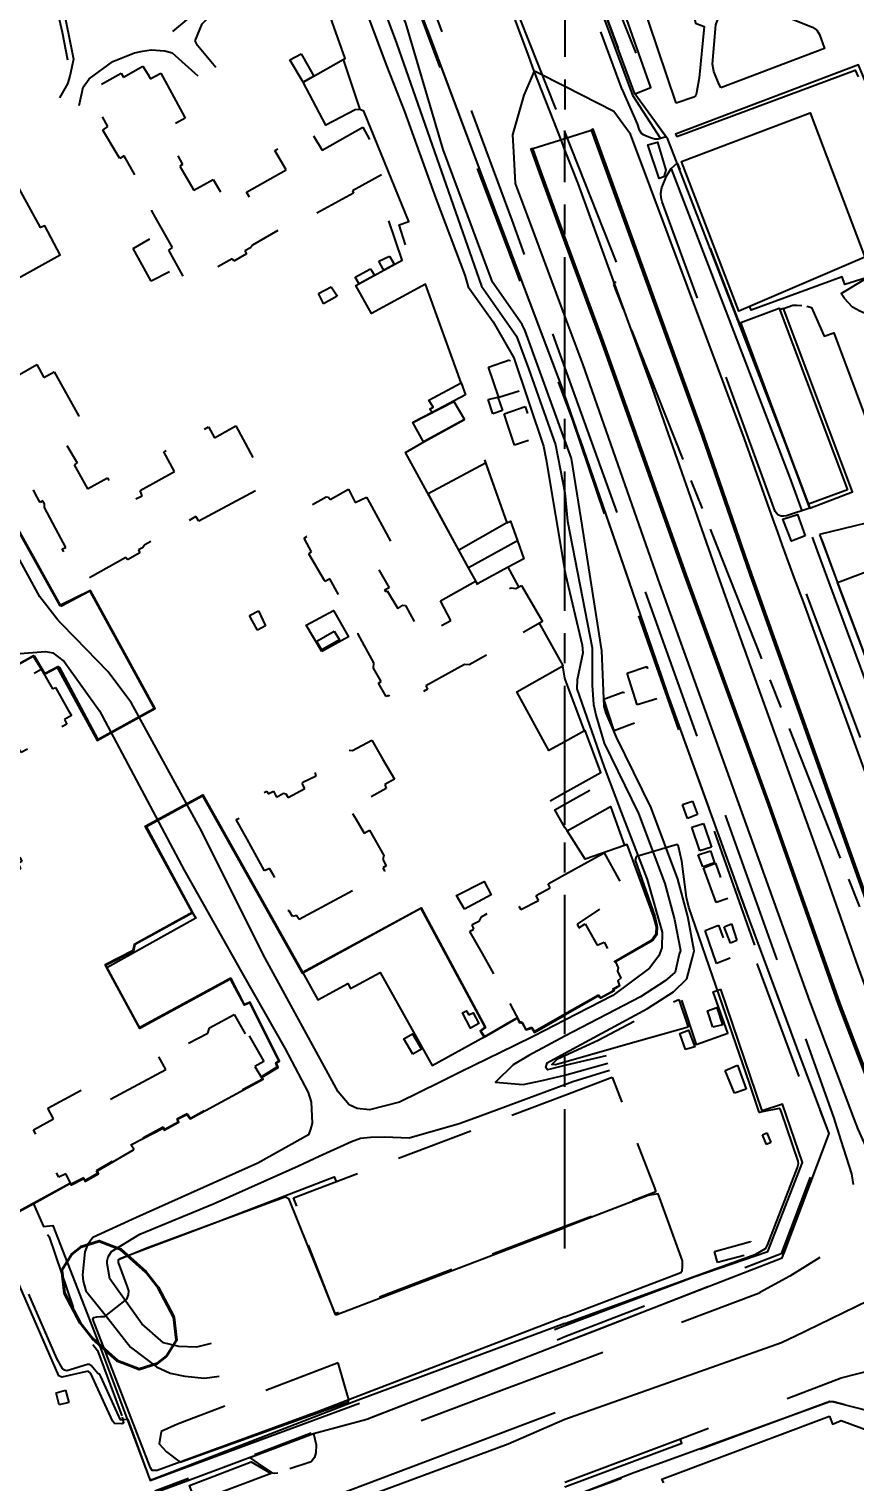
# Model space of a CAD drawing. Header units: millimetres. Extents: x 198785 to 203305, y 542885 to 545889.
# Drawn here: x 199872.5 to 200069, y 545003.5 to 545349.1 of the extents above; entities that cross this region are included whole.
import ezdxf

# ---------------------------------------------------------------- set-up
doc = ezdxf.new("R2010")
doc.units = ezdxf.units.MM
for name, pattern in [('FENCE_25K', [54.3, 28.7, -9.2, -16.4]), ('HIDDEN_BULD_25K', [28.8, 18.4, -10.4]), ('HIDDEN_EMBANKMENT_25K', [28.8, 18.4, -10.4]), ('HIDDEN_EMD_25K', [50.97, 33.12, -5.36, 7.13, -5.36]), ('HIDDEN_IN_25K', [56.5, 36.5, -20])]:
    doc.linetypes.add(name, pattern=pattern)
for name, color, linetype in [('A0013114', 253, 'Continuous'), ('A0013117', 253, 'Continuous'), ('A0013118', 253, 'Continuous'), ('A0023214', 253, 'Continuous'), ('A0023217', 253, 'Continuous'), ('A0033324', 253, 'Continuous'), ('A0033327', 253, 'Continuous'), ('A0043325', 253, 'Continuous'), ('A0093351', 253, 'Continuous'), ('B0014111', 253, 'Continuous'), ('B0014114', 253, 'Continuous'), ('B0014115', 253, 'Continuous'), ('B0014116', 253, 'Continuous'), ('B0014118', 253, 'Continuous'), ('B0024120', 253, 'Continuous'), ('C0076117', 253, 'Continuous'), ('C0393323', 253, 'Continuous'), ('C0523121', 253, 'Continuous'), ('F0017111', 253, 'Continuous'), ('F0017114', 253, 'Continuous'), ('F0017131', 253, 'Continuous'), ('F0037221', 253, 'Continuous'), ('F0037223', 253, 'Continuous'), ('F0047224', 253, 'Continuous'), ('G0018117', 253, 'Continuous')]:
    doc.layers.add(name, color=color, linetype=linetype)
doc.styles.add('NGSW', font='romans.shx', dxfattribs={"bigfont": 'ngsw.shx'})

msp = doc.modelspace()

# ---------------------------------------------------------------- linework, layer by layer
at = {"layer": 'A0013114'}
for points in [[(200000, 545261.94), (199999.34, 545263.85), (199980.06, 545314.8), (199963.58, 545358.89), (199953.99, 545384.82), (199949.1, 545397), (199938.43, 545423.57), (199918.71, 545473.95), (199908.3, 545501.92), (199905.7, 545508.04), (199899.13, 545522.63), (199891.63, 545532.42)], [(200058.25, 545235.11), (200052.41, 545250.79), (200024.51, 545322.91), (200016.59, 545333.68), (200008.09, 545356.91), (200000, 545378.73)], [(200086.44, 545100.3), (200086.57, 545101.28), (200085.54, 545103.75), (200082.79, 545111.55), (200078.03, 545125.07), (200074.53, 545135.02), (200044.35, 545219.68), (200042.96, 545223.74), (200040.73, 545230.2), (200033.07, 545252.48), (200006.7, 545325.3), (200006.27, 545325.01), (200032.6, 545252.31), (200043.88, 545219.51), (200074.06, 545134.85), (200085.07, 545103.57), (200086.44, 545100.3)], [(200000, 545299.71), (199994.02, 545316.01), (199992.34, 545320.69), (199991.86, 545320.55), (199993.55, 545315.84), (200000, 545298.26)], [(200000, 545299.71), (200000, 545299.71)], [(200074.62, 545093.34), (200065.46, 545117.29), (200048.78, 545164.66), (200028.88, 545219.2), (200009.22, 545274.56), (200000, 545299.71)], [(200000, 545298.26), (200008.75, 545274.39), (200028.41, 545219.03), (200048.31, 545164.49), (200064.99, 545117.12), (200073.89, 545093.84), (200074.62, 545093.34)], [(200000, 545036.76), (200051.71, 545056.86), (200062.34, 545085.15), (200062.83, 545086.4), (200055.98, 545104.75), (200050.88, 545118.42), (200043.95, 545136.99), (200024.59, 545190.66), (200016.15, 545215.12), (200013.26, 545223.5), (200000, 545261.94)], [(200060.58, 545228.85), (200064.75, 545217.65), (200069.08, 545206.01), (200091.95, 545144.58), (200096.48, 545131.79)], [(199902.79, 545001.09), (199910.32, 545003.88), (199940.2, 545015.06), (199952.89, 545018.45), (200000, 545036.76)], [(200000, 544997.24), (200002.07, 545000.22), (200016.42, 545005.8), (200063.01, 545022.65), (200063.46, 545022.64), (200063.51, 545022.63), (200063.92, 545022.57), (200095.65, 545014.52), (200096.19, 545014.29), (200096.55, 545013.82), (200132.28, 544954.88)]]:
    msp.add_lwpolyline(points, dxfattribs=at)
at = {"layer": 'A0013117'}
for points in [[(200000, 545251.28), (199990.53, 545277.32), (199989.82, 545278.82), (199982.76, 545288.9), (199971.07, 545320.44), (199962.16, 545350.53), (199955.95, 545365), (199953.14, 545367.46), (199948.66, 545369.69), (199944.9, 545370.43), (199939.85, 545370.41), (199935.77, 545369.46), (199926.79, 545365.32), (199907.11, 545353.32)], [(199912.01, 545346.3), (199913.68, 545350.37), (199919.79, 545356.35), (199931.54, 545363.09), (199938.64, 545365.88), (199941.71, 545366.01), (199944.77, 545365.4), (199947.85, 545363.74), (199949.27, 545361.57), (199951.7, 545356.11), (199957.51, 545340.62), (199961.85, 545329.47), (199969.3, 545308.78), (199976.16, 545290.54), (199976.99, 545287.79), (199982.95, 545279.44), (199987.86, 545270.91), (199994.89, 545249.89), (199995.57, 545246.64), (200000, 545220.17)], [(200000, 545105.48), (200019.63, 545116.14), (200025.83, 545120.12), (200028.99, 545123.17), (200030.33, 545128.24), (200030.71, 545129.85), (200029.26, 545138.03), (200026.87, 545146.88), (200020.51, 545163.83), (200012.28, 545180.65), (200009.78, 545186.34), (200009.34, 545187.96), (200009.22, 545189.83), (200008.79, 545201.22), (200003.84, 545232.57), (200001.58, 545246.93), (200000, 545251.28)], [(200000, 545220.17), (200000.14, 545219.36), (200004.08, 545202.58), (200004.28, 545200.7), (200002.91, 545194.28), (200002.83, 545192.18), (200009.34, 545173.55), (200013.41, 545162.82), (200019.59, 545146.83), (200023.15, 545134.27), (200023.05, 545130.58), (200022.34, 545128.69), (200020.12, 545125.7), (200011.43, 545119.19), (200000, 545113.32)], [(200000, 545113.32), (199992.64, 545109.55), (199988.1, 545107.33), (199975.11, 545100.97)], [(200000, 545102.56), (199995.88, 545101.58), (199995.49, 545102.13), (199995.78, 545103.19), (200000, 545105.48)], [(200009.79, 545104.87), (200000, 545102.56)], [(200000, 545098.05), (200001.86, 545098.74), (200010.6, 545101.46)], [(199979.46, 545090.45), (199993.58, 545095.67), (200000, 545098.05)]]:
    msp.add_lwpolyline(points, dxfattribs=at)
at = {"layer": 'A0013118'}
for points in [[(200016.59, 545333.68), (200020.44, 545335.17), (200005.98, 545376.21), (200007.56, 545376.81), (200001.64, 545393.53), (200003.67, 545394.29)], [(200026.45, 545331.43), (200011.41, 545376.16), (200020.28, 545378.93), (200022, 545374.12), (200028.22, 545367.26), (200030.67, 545363.81), (200028.72, 545362.19), (200031.07, 545350.49), (200033.13, 545349.67), (200031.94, 545337.52), (200031.27, 545333.91), (200031.1, 545333.31), (200030.66, 545332.89), (200026.45, 545331.43)], [(199870.12, 545375.1), (199876.82, 545363.24), (199877.73, 545361.86), (199880.4, 545355.35), (199883.07, 545341.91), (199882.27, 545337.87), (199881.65, 545336.03), (199879.79, 545332.72)], [(200037.12, 545335.13), (200036.42, 545336.47), (200035.45, 545338.96), (200035.12, 545340.78), (200035.88, 545350.06), (200036.45, 545351.61), (200037.94, 545352.65), (200040.47, 545353.68), (200042.97, 545354.35), (200044.64, 545354.46), (200047.98, 545353.93), (200058.92, 545349.54), (200059.9, 545348.87), (200060.59, 545347.79), (200061.75, 545344.5), (200037.12, 545335.13)], [(199884.49, 545330.89), (199885.44, 545335.3), (199886.8, 545337.27), (199892.47, 545341.36), (199897.65, 545343.43), (199899.53, 545343.82), (199901.58, 545344.16), (199904.83, 545343.92), (199906.6, 545343.47), (199912.65, 545337.93)], [(199916.93, 545339.93), (199912.62, 545345.15), (199912.01, 545346.3)], [(200092.99, 545284.36), (200069.87, 545340.55), (200026.29, 545324.11), (200026.58, 545323.5), (200069.04, 545339.35), (200069.76, 545337.72)], [(200077.56, 545288.66), (200075.22, 545291.07), (200066.62, 545288.33), (200065.96, 545290.19), (200044.34, 545282.27), (200043.95, 545283.1)], [(200051.96, 545282.63), (200051.07, 545282.33)], [(200058.25, 545235.11), (200068.42, 545239.05), (200051.96, 545282.63), (200054.25, 545283.4), (200055.19, 545283.46), (200056.33, 545283.37)], [(200057.55, 545283.16), (200058.62, 545282.86), (200061.69, 545276.06), (200063.93, 545276.86), (200080.11, 545233.66), (200060.58, 545228.85)], [(199975.11, 545100.97), (199970.19, 545098.57), (199960.68, 545093.84), (199953.51, 545092.05), (199950.6, 545092.34), (199948.65, 545093.25), (199946.03, 545096.31), (199928.2, 545128.95), (199913.61, 545158.22), (199896.86, 545188.94), (199891.24, 545196.27), (199883.62, 545204.23), (199880.03, 545207.9), (199879.24, 545208.71), (199875.07, 545214.08), (199869.83, 545223.67)], [(199869.35, 545200.53), (199876.44, 545201.08), (199878.17, 545200.7), (199879.19, 545199.91), (199880.85, 545198.66), (199889.31, 545186.97), (199909.41, 545149.02), (199923.51, 545124.02), (199933.36, 545106.68), (199938.96, 545096.13), (199939.61, 545093.89), (199939.87, 545088.86), (199939.51, 545087.4), (199939.03, 545086.12), (199926.98, 545079.36), (199898.1, 545066.39), (199887.7, 545061.69), (199886.44, 545059.9), (199885.84, 545058.26), (199885.25, 545052.8), (199885.39, 545051.26), (199886.05, 545049.02), (199890.99, 545042.84), (199896.68, 545035.6), (199902.82, 545030.89), (199906.13, 545029.43), (199909.55, 545028.7), (199914.24, 545028.19), (199917.72, 545028.7)], [(199915.83, 545036.42), (199912.35, 545035.62), (199908.16, 545035.75), (199904.51, 545036.6), (199899.37, 545041.12), (199891.74, 545051.83), (199891.1, 545055.46), (199891.08, 545056.11), (199891.32, 545057.03), (199892.11, 545058.33), (199898.85, 545062.44), (199916.58, 545069.72), (199936.66, 545078.7), (199941.58, 545080.98), (199949.24, 545084.52), (199951.39, 545085.29), (199953.73, 545085.52), (199957.15, 545085.59), (199962.92, 545085.37), (199974.86, 545088.75), (199979.46, 545090.45)]]:
    msp.add_lwpolyline(points, dxfattribs=at)
at = {"layer": 'A0023214'}
for points in [[(199992.71, 545339.1), (199991.47, 545342.44), (199988.82, 545349.64), (199984.11, 545362.41), (199975.61, 545382.92), (199967.51, 545405.32), (199965.29, 545413.28)], [(199992.71, 545339.1), (199990.25, 545333.37), (199987.52, 545323.97), (199987.75, 545319.88), (199988.17, 545312.37), (199991.7, 545302.83), (199991.71, 545302.81), (200000, 545280.65)], [(200000, 545320.4), (199999.07, 545322.78), (199992.71, 545339.1)], [(200000, 545335.41), (199993.25, 545338.82), (199992.71, 545339.1)], [(200097.5, 545059.09), (200095.97, 545092.3), (200093.19, 545104.27), (200090.81, 545114.53), (200088.87, 545121.84), (200086.98, 545128.33), (200085.51, 545133.4), (200083.24, 545139.8), (200056.72, 545212.84), (200054.55, 545218.66), (200051.77, 545226.29), (200050.63, 545229.46), (200049.49, 545232.66), (200042.74, 545251.63), (200015.6, 545324.1), (200014.65, 545325.4), (200011.64, 545329.49), (200011.63, 545329.52), (200000, 545335.41)], [(200241.22, 544839.89), (200225.24, 544860.25), (200221.96, 544864.43), (200220.98, 544865.68), (200178.01, 544930.54), (200176.04, 544933.51), (200134.45, 544996.04), (200131.64, 545000.26), (200118.1, 545021.33), (200116.92, 545023.43), (200103.22, 545047.52), (200097.5, 545059.09), (200082.82, 545091.4), (200081.46, 545094.37), (200080.53, 545096.82), (200069.76, 545126.07), (200061.42, 545149.76), (200038.62, 545213.13), (200036.38, 545219.36), (200020.91, 545263.44), (200003.14, 545312.34), (200000, 545320.4)], [(200000, 545280.65), (200004.28, 545269.21), (200022.52, 545217.16), (200046.36, 545150.82), (200058.17, 545117.85), (200068.73, 545089.87), (200069.66, 545087.43), (200072.61, 545080.91), (200097.5, 545059.09)], [(200000, 545018.45), (200051.51, 545036.66), (200056.8, 545039.24), (200057.43, 545039.55), (200083.83, 545052.42), (200091.46, 545056.15), (200097.5, 545059.09)], [(199829.48, 544955.53), (199842.64, 544960.26), (199904.97, 544982.4), (199986.53, 545012.62), (200000, 545018.45)]]:
    msp.add_lwpolyline(points, dxfattribs=at)
at = {"layer": 'A0023217'}
for points in [[(199906.72, 545348.49), (199909.09, 545350.48), (199916.45, 545356.69), (199930.52, 545365.17), (199938.85, 545368.07), (199945.36, 545367.9), (199949.96, 545366.08), (199953.51, 545363.02), (199959.92, 545345.7), (199980.15, 545287.95), (199988.5, 545276.05), (199991.34, 545268.37), (199997.73, 545250.2), (200000, 545238.81)], [(200000, 545238.81), (200000.62, 545232.06), (200006.51, 545201.93), (200006.51, 545193), (200006.79, 545188.41), (200007.47, 545185.63), (200009.34, 545179.28), (200017.52, 545162.54), (200023.77, 545145.88), (200026.09, 545137.32), (200027.46, 545129.94), (200027.17, 545129.03), (200026.19, 545124.81), (200023.81, 545122.68), (200017.97, 545118.93), (200000, 545109.56)], [(200000, 545109.56), (199991.45, 545104.97), (199987.68, 545102.72), (199983.47, 545098.64), (199990.03, 545098.02), (199994.58, 545099.04), (200000, 545100.26)], [(200000, 545100.26), (200010.19, 545103.17)]]:
    msp.add_lwpolyline(points, dxfattribs=at)
at = {"layer": 'A0033324', "linetype": 'HIDDEN_IN_25K', "flags": 128}
for points in [[(200000, 545261.94), (199999.34, 545263.85), (199980.06, 545314.8), (199963.58, 545358.89), (199953.99, 545384.82), (199938.43, 545423.57), (199918.71, 545473.95), (199908.3, 545501.92), (199905.7, 545508.04), (199899.13, 545522.63), (199891.63, 545532.42), (199874.72, 545543.39), (199865.55, 545546.74), (199852.54, 545548.55), (199842.68, 545548.9), (199840.95, 545548.68), (199837.01, 545547.66), (199834.75, 545546.69), (199815.68, 545536.22), (199758.61, 545504.74), (199574.13, 545407.15), (199455.1, 545342.5), (199410.33, 545319.47), (199407.13, 545317.74), (199406.71, 545317.29), (199405.4, 545309.71), (199403.47, 545308.51), (199400.14, 545315.03), (199498.13, 545369.78), (199583.62, 545415.7), (199675.74, 545464.76), (199767.75, 545513.62), (199838.54, 545551.7), (199844.23, 545553.35), (199850.24, 545554.11), (199856.35, 545553.96), (199862.46, 545553.08), (199868.29, 545551.88), (199874.45, 545549.77), (199879.77, 545547.29), (199886.38, 545543.51), (199890.93, 545540.18), (199894.96, 545535.94), (199899.05, 545530.68), (199902.73, 545522.87), (199935.64, 545438.3), (199956.69, 545386.01), (199987.39, 545303.63), (200000, 545268.46)], [(200000, 545378.73), (200008.09, 545356.91), (200016.59, 545333.68), (200024.1, 545323.46), (200022.15, 545322.88), (200021.41, 545322.89), (200020.62, 545323.12), (200019.18, 545323.68), (200018.73, 545323.91), (200018.31, 545324.2), (200017.77, 545325.02), (200017.26, 545326.53), (200013.81, 545334.45), (200013.65, 545334.74), (200000, 545371.06)], [(200052.08, 545233.27), (200051.47, 545233.26), (200050.67, 545233.52), (200050, 545234.33), (200023.16, 545308.03), (200022.9, 545308.98), (200022.78, 545310.05), (200023.04, 545311.42), (200024.25, 545314.28), (200025.31, 545315.93), (200026.72, 545317.2), (200052.41, 545250.79), (200058.25, 545235.11), (200052.69, 545233.34), (200052.08, 545233.27)], [(200000, 545268.46), (200032.63, 545177.42), (200052.27, 545122.64), (200063.86, 545090.31), (200065.65, 545084.72), (200068.2, 545076.8), (200068.67, 545073.77), (200068.85, 545070.99), (200068.33, 545067.81), (200066.67, 545063.98), (200064.24, 545060.47), (200060.7, 545056.98), (200053.46, 545052.43), (200046.36, 545048.56), (200046.04, 545048.38), (200016.66, 545037.19), (200000, 545030.94), (200000, 545030.93)], [(200000, 545036.76), (200007, 545039.48), (200051.71, 545056.86), (200062.34, 545085.15), (200062.83, 545086.4), (200043.95, 545136.99), (200024.59, 545190.66), (200000, 545261.94)], [(200093.54, 545131.23), (200092.63, 545131.2), (200091.52, 545131.42), (200089.36, 545132.23), (200088.28, 545133.22), (200087.49, 545134.69), (200054.15, 545223.69), (200053.99, 545224.43), (200054.24, 545225.74), (200055.46, 545227.02), (200060.58, 545228.85), (200064.75, 545217.65), (200069.08, 545206.01), (200091.95, 545144.58), (200096.48, 545131.79), (200093.54, 545131.23)], [(200000, 545030.93), (199983.62, 545024.79), (199957.6, 545014.99), (199954.43, 545016.29), (199950.23, 545017.66), (199952.89, 545018.45), (200000, 545036.76)], [(200000, 545003.48), (200026.82, 545013.52), (200065.7, 545028.26), (200077.37, 545031.27), (200080.71, 545031.11), (200083.88, 545030.31), (200087.89, 545028.6), (200091.29, 545026.5), (200094.75, 545023.4), (200098.9, 545018.02), (200103.16, 545012.19), (200109.88, 545001.08), (200133.3, 544963.9), (200133.79, 544962.68), (200134.1, 544961.44), (200134.09, 544960.05), (200134.09, 544959.29), (200133.98, 544958.18), (200132.28, 544954.88), (200096.55, 545013.82), (200096.19, 545014.29), (200095.65, 545014.52), (200063.92, 545022.57), (200063.01, 545022.65), (200009.19, 545002.76), (200002.59, 545000.37), (200001.73, 544999.14), (200000.97, 544998.25), (200000.43, 544997.69), (200000, 544997.24)], [(199931.67, 545005.64), (199931.02, 545005.52), (199930.52, 545005.59), (199927.12, 545007.93), (199925.03, 545009.37), (199940.2, 545015.06), (199940.85, 545012.34), (199940.74, 545010.48), (199940.46, 545009.37), (199939.65, 545008.31), (199939.39, 545008.22), (199931.67, 545005.64)], [(199906.74, 544995.45), (199870.36, 544981.83), (199869.71, 544981.9), (199868.48, 544982.18), (199866.98, 544983.32), (199865.81, 544985.11), (199865.62, 544985.4), (199902.55, 544999.22), (199902.79, 545001.09), (199910.32, 545003.88), (199910.51, 545001.75), (199910.73, 544999.24), (199910.53, 544997.53), (199909.99, 544996.82), (199906.74, 544995.45)]]:
    msp.add_lwpolyline(points, dxfattribs=at)
at = {"layer": 'A0033327'}
for points in [[(200000, 545376.82), (200004.05, 545365.9), (200016.07, 545333.41), (200022.74, 545323.06)], [(200025.27, 545315.87), (200053.46, 545242.36), (200056.38, 545234.52)], [(200058.8, 545228.21), (200060.88, 545222.61), (200063.05, 545216.79), (200092.33, 545137.89), (200094.62, 545131.44)], [(200000, 545002.33), (200000, 545002.33), (200027.79, 545012.75), (200027.44, 545013.75)]]:
    msp.add_lwpolyline(points, dxfattribs=at)
at = {"layer": 'A0043325'}
for points in [[(200023.56, 545313.97), (200022.43, 545313.51), (200019.75, 545321.57), (200022.04, 545322.17), (200023.97, 545315.5), (200023.56, 545313.97)], [(200057.14, 545228.52), (200053.9, 545227.27), (200051.87, 545232.55), (200055.31, 545233.63), (200057.14, 545228.52)], [(199930.16, 545005.56), (199912.21, 544998.77), (199910.73, 545002.65), (199925.36, 545008.33), (199930.16, 545005.56)]]:
    msp.add_lwpolyline(points, dxfattribs=at)
at = {"layer": 'A0093351'}
for points in [[(200000, 545299.71), (199994.02, 545316.01), (199992.34, 545320.69), (200000, 545323.07)], [(200000, 545323.07), (200000, 545323.07), (200006.27, 545325.01), (200032.6, 545252.31), (200043.88, 545219.51), (200074.06, 545134.85), (200085.07, 545103.57), (200093.39, 545083.71), (200095.22, 545079.81), (200097.9, 545074.12), (200106.76, 545055.27), (200120.07, 545031.43), (200136.85, 545005.41), (200149.84, 544983.13)], [(200126.44, 544995.1), (200112.81, 545016.38), (200099.69, 545039.76), (200087.69, 545063.66), (200085.29, 545068.96), (200082.71, 545074.69), (200076.49, 545088.45), (200065.46, 545117.29), (200048.78, 545164.66), (200028.88, 545219.2), (200009.22, 545274.56), (200000, 545299.71)]]:
    msp.add_lwpolyline(points, dxfattribs=at)
at = {"layer": 'B0014111'}
for points in [[(200071.3, 545294.86), (200041.36, 545281.99), (200027.72, 545317.61), (200058.36, 545329.2), (200071.3, 545294.86)], [(199976.36, 545262.09), (199968.41, 545257.89), (199967.86, 545258.67), (199968.65, 545259.14), (199967.61, 545260.83), (199975.3, 545264.96), (199976.36, 545262.09)], [(200096.22, 545203.26), (200073.49, 545194.53), (200064.87, 545217.42), (200087.39, 545225.97), (200096.22, 545203.26)], [(200023.51, 545003.3), (200023.09, 545004.18), (200062.9, 545019.2)], [(200062.9, 545019.2), (200063.64, 545017.24), (200065.74, 545018.12), (200072.8, 545015.51), (200072.24, 545013.64), (200087.67, 545009.17), (200088.11, 545010.71), (200094.41, 545009.19), (200096.39, 545005.23), (200097.84, 545005.96), (200119.94, 544969.77)]]:
    msp.add_lwpolyline(points, dxfattribs=at)
at = {"layer": 'B0014114', "linetype": 'HIDDEN_BULD_25K', "flags": 128}
for points in [[(199901, 545337.93), (199901.38, 545337.29), (199903.91, 545338.61), (199909.5, 545328.24), (199909.69, 545327.89), (199904.44, 545325.09), (199909.03, 545316.88), (199908.4, 545316.51), (199911.7, 545310.74), (199916.32, 545313.32), (199920.13, 545306.86), (199924.36, 545309), (199924.86, 545308.5), (199925.18, 545308.69), (199924.24, 545310.27), (199933.71, 545315.59), (199930.99, 545320.2), (199939.41, 545324.99), (199942.23, 545320.29), (199951.9, 545325.76), (199957.82, 545315.17), (199949.45, 545310.58), (199949.7, 545310.03), (199938.23, 545303.82), (199936.64, 545303.93), (199925.69, 545297.7), (199925.19, 545297.02), (199923.83, 545296.31), (199924.29, 545295.6), (199921.22, 545293.87), (199920.86, 545294.48), (199911.92, 545289.44), (199911.28, 545290.58), (199909.6, 545289.59), (199905.77, 545296.54), (199906.69, 545297.13), (199902.61, 545304.31), (199901.71, 545305.89), (199901.7, 545307.21), (199901.32, 545307.89), (199901.23, 545308.04), (199900.5, 545307.68), (199898.77, 545310.93), (199898.68, 545312.75), (199895.18, 545318.91), (199894.11, 545318.31), (199893.49, 545319.33), (199890.05, 545325.02), (199891.3, 545325.88), (199888.43, 545330.92), (199887.58, 545332.43), (199888.54, 545333.04), (199887.63, 545334.82), (199894.43, 545338.64), (199895.01, 545337.68), (199899.6, 545340.24), (199901, 545337.93)], [(199874.38, 545269.28), (199876.06, 545266.22), (199878.51, 545267.55), (199884.36, 545257.01), (199879.25, 545253.91), (199883.99, 545245.95), (199883.25, 545245.45), (199886.43, 545239.7), (199891.16, 545242.35), (199894.78, 545235.69), (199899.45, 545238.11), (199898.94, 545239.31), (199907.13, 545243.82), (199904.56, 545248.5), (199915.25, 545254.49), (199916.66, 545251.9), (199921.68, 545254.69), (199927.91, 545243.31), (199926.3, 545242.28), (199927.58, 545239.9), (199912.92, 545232.02), (199912.23, 545233.12), (199900.07, 545226.41), (199899.55, 545225.67), (199898.57, 545225.2), (199898.9, 545224.52), (199895.95, 545222.86), (199895.54, 545223.4), (199886.6, 545218.38), (199885.93, 545219.49), (199884.36, 545218.7), (199880.42, 545225.43), (199881.3, 545225.78), (199879.47, 545229.17), (199876.17, 545235.3), (199876.19, 545236.15), (199875.84, 545236.91), (199875.15, 545236.49), (199874.17, 545238.32), (199873.4, 545239.77), (199874.05, 545240.13), (199869.84, 545247.78), (199868.65, 545247.2), (199864.8, 545253.89), (199866.08, 545254.59), (199862.1, 545261.32), (199863.3, 545261.96), (199862.34, 545263.66), (199869.14, 545267.49), (199869.69, 545266.64), (199874.38, 545269.28)], [(199948.54, 545239.69), (199950.13, 545236.51), (199952.82, 545237.75), (199953.52, 545236.46), (199958.55, 545227.26), (199953.52, 545224.41), (199953.77, 545223.97), (199958.19, 545216.2), (199957.05, 545215.65), (199957.28, 545215.28), (199957.75, 545215.49), (199960.26, 545211.27), (199961.43, 545212.1), (199962.06, 545211.97), (199966.36, 545204.11), (199966.8, 545204.24), (199966.78, 545205.09), (199972.86, 545208.4), (199970.39, 545213.11), (199978.71, 545217.81), (199981.34, 545213.2), (199987.18, 545216.21), (199988.32, 545216.07), (199989.68, 545216.76), (199994.69, 545208.18), (199988.34, 545204.61), (199987.99, 545203.79), (199977.2, 545197.87), (199976.11, 545197.98), (199966.9, 545192.88), (199967.35, 545192.05), (199960.64, 545188.4), (199959.69, 545189.99), (199958.71, 545189.52), (199958.13, 545190.61), (199957.44, 545190.32), (199955.69, 545193.52), (199956.28, 545193.91), (199954.44, 545197.09), (199954.56, 545198.36), (199950.84, 545205.2), (199950.76, 545206.52), (199944.05, 545218.3), (199942.93, 545217.73), (199942.83, 545217.91), (199939.06, 545224.29), (199939.74, 545224.79), (199938.05, 545227.81), (199937.95, 545227.98), (199938.57, 545228.42), (199936.79, 545231.6), (199936.94, 545232.12), (199937.59, 545232.49), (199936.84, 545233.84), (199936.9, 545234.3), (199943.22, 545237.84), (199943.73, 545237.77), (199944.17, 545237.19), (199948.54, 545239.69)], [(199875.4, 545196.82), (199878.09, 545192.14), (199878.79, 545192.51), (199881.87, 545187.09), (199882.59, 545185.83), (199880.93, 545184.86), (199881.54, 545183.8), (199873.33, 545179.26), (199873.67, 545178.62), (199870.68, 545176.99), (199870.23, 545177.59), (199858.74, 545171.56), (199861.95, 545165.62), (199853.94, 545161.31), (199854.66, 545160.14), (199854.94, 545159.68), (199862.72, 545163.94), (199864.01, 545161.44), (199865.87, 545159.28), (199867.09, 545159.74), (199870.38, 545153.49), (199870.1, 545152.7), (199870.81, 545151.12), (199869.95, 545150.62), (199870.5, 545149.37), (199868.92, 545148.5), (199869.21, 545147.82), (199866.32, 545146.19), (199865.86, 545146.8), (199864.14, 545145.94), (199863.5, 545147.15), (199862.66, 545147.53), (199855.33, 545143.35), (199856.41, 545141.44), (199850.22, 545138), (199849.07, 545138.2), (199846.87, 545137.06), (199846.31, 545137.92), (199845.03, 545137.36), (199841.36, 545144.07), (199842.41, 545144.68), (199836.47, 545155.83), (199835.48, 545156.01), (199833.4, 545159.78), (199832.78, 545159.51), (199831, 545162.66), (199831.6, 545163.02), (199830.4, 545165.17), (199831.53, 545165.8), (199830.95, 545166.81), (199839.63, 545171.64), (199840.42, 545170.29), (199848.89, 545174.83), (199848, 545176.44), (199854.91, 545180.1), (199855.76, 545178.5), (199857.41, 545179.28), (199856.11, 545181.48), (199858.33, 545182.7), (199858.6, 545183.66), (199862.77, 545185.97), (199859.68, 545191.57), (199868.25, 545196.41), (199869.69, 545193.66), (199875.4, 545196.82)], [(199954.05, 545179.94), (199956.62, 545175.51), (199959.44, 545170.66), (199957.16, 545169.39), (199957.46, 545168.44), (199947.33, 545162.77), (199947.77, 545162.17), (199949.24, 545162.91), (199950.25, 545161.21), (199952.23, 545157.86), (199953.5, 545158.56), (199956.94, 545152.56), (199956.71, 545151.56), (199957.51, 545150.08), (199956.68, 545149.6), (199957.07, 545148.93), (199956.83, 545148.36), (199955.55, 545147.66), (199955.89, 545146.9), (199952.94, 545145.28), (199952.64, 545145.89), (199936.82, 545137.31), (199936.16, 545138.26), (199935.16, 545137.98), (199934.38, 545139.33), (199933.16, 545139.58), (199930.12, 545145.77), (199931.48, 545146.41), (199930.65, 545147.86), (199929.76, 545149.41), (199928.55, 545148.89), (199924.38, 545156.43), (199921.82, 545161.06), (199922.82, 545161.57), (199922.23, 545162.54), (199923.95, 545163.4), (199924.53, 545164.52), (199926, 545165.34), (199925.59, 545165.99), (199929.11, 545167.81), (199929.38, 545167.18), (199930.64, 545167.79), (199931.37, 545166.38), (199933.09, 545167.32), (199933.65, 545167.22), (199934.16, 545166.31), (199938.1, 545168.45), (199937.57, 545169.47), (199937.65, 545169.95), (199940.82, 545171.46), (199940.47, 545172.47), (199941.32, 545172.82), (199941.37, 545173.7), (199948.4, 545177.62), (199949.46, 545177.52), (199954.05, 545179.94)], [(200000, 545147.98), (200009.34, 545153.18), (200012.74, 545146.98), (200014.47, 545143.83), (200002.91, 545136.21), (200003.32, 545135.34), (200004.83, 545136.25), (200006.97, 545132.48), (200007.7, 545131.2), (200009.36, 545131.9), (200012.5, 545125.8), (200012.29, 545124.98), (200013.14, 545123.38), (200012.38, 545122.77), (200012.81, 545121.54), (200011.35, 545120.69), (200011.55, 545120.33), (200008.56, 545118.68), (200007.99, 545119.28), (200000, 545114.75)], [(200000, 545114.75), (199992.78, 545110.66), (199992.15, 545111.62), (199990.81, 545111.15), (199989.91, 545112.83), (199989.26, 545112.93), (199986.02, 545119.25), (199987.03, 545119.84), (199986.33, 545121.08), (199985.36, 545122.8), (199984.27, 545122.23), (199980.36, 545129.19), (199977.39, 545134.48), (199978.33, 545135.01), (199977.95, 545136.09), (199979.7, 545136.96), (199980.15, 545137.9), (199981.55, 545138.73), (199981.29, 545139.32), (199985.63, 545141.44), (199986.61, 545139.6), (199988.83, 545140.73), (199989.51, 545139.65), (199993.71, 545141.85), (199993.13, 545143.01), (199996.48, 545144.86), (199996.01, 545145.76), (200000, 545147.98)], [(199924.87, 545109.61), (199928.39, 545103.49), (199926.25, 545102.35), (199928.08, 545099.35), (199910.9, 545089.98), (199910.11, 545091.05), (199907.67, 545089.82), (199907.97, 545089.1), (199904.8, 545087.35), (199904.42, 545087.93), (199896.58, 545083.69), (199897.27, 545082.63), (199888.53, 545077.56), (199888.85, 545076.85), (199885.88, 545075.24), (199885.58, 545075.87), (199882.57, 545074.35), (199881.29, 545076.8), (199879.6, 545076.05), (199873.61, 545087.25), (199878.31, 545089.87), (199876.99, 545092.44), (199887.7, 545098.21), (199890.13, 545093.6), (199905.06, 545101.63), (199902.94, 545105.56), (199908.75, 545108.76), (199909.48, 545107.33), (199915.05, 545110.28), (199915.48, 545111.52), (199921.34, 545114.67), (199924.15, 545109.68), (199924.87, 545109.61)], [(200000, 545095.53), (200011.27, 545099.79), (200021.27, 545073.46), (200021.63, 545072.51), (200000, 545064.28)], [(200000, 545064.28), (199962.3, 545049.94), (199945.35, 545043.5), (199936.01, 545067.67), (199936.7, 545067.92), (199935.47, 545071.12), (200000, 545095.53)]]:
    msp.add_lwpolyline(points, dxfattribs=at)
at = {"layer": 'B0014115'}
msp.add_lwpolyline([(200067.25, 545239.47), (200057.9, 545236.09), (200041.83, 545279.29), (200050.93, 545282.7), (200067.25, 545239.47)], dxfattribs=at)
at = {"layer": 'B0014116', "linetype": 'HIDDEN_BULD_25K', "flags": 128}
for points in [[(200038.73, 545142.26), (200035.97, 545141.31), (200032.98, 545149.63), (200035.83, 545150.67), (200038.73, 545142.26)], [(200039.33, 545128.07), (200036.09, 545126.84), (200033.36, 545134.66), (200036.55, 545135.96), (200039.33, 545128.07)], [(200048.99, 545084.25), (200047.98, 545083.8), (200046.98, 545086.12), (200048.05, 545086.56), (200048.99, 545084.25)]]:
    msp.add_lwpolyline(points, dxfattribs=at)
at = {"layer": 'B0014118', "linetype": 'HIDDEN_BULD_25K', "flags": 128}
for points in [[(199940.31, 545337.9), (199937.73, 545336.44), (199934.6, 545341.75), (199937.26, 545343.2), (199940.31, 545337.9)], [(199905.95, 545291.34), (199901.54, 545289.13), (199897.27, 545296.91), (199901.59, 545299.39), (199905.95, 545291.34)], [(199959.43, 545293.11), (199956.92, 545291.72), (199956.77, 545291.97), (199955.7, 545293.88), (199958.29, 545295.1), (199959.29, 545293.36), (199959.43, 545293.11)], [(199954.73, 545290.51), (199951.08, 545288.49), (199950.92, 545288.77), (199950.14, 545290.12), (199953.75, 545292.09), (199954.58, 545290.77), (199954.73, 545290.51)], [(199945.86, 545285.6), (199942.61, 545283.7), (199942.41, 545284.1), (199941.36, 545286.18), (199944.4, 545287.81), (199945.67, 545285.88), (199945.86, 545285.6)], [(199989.15, 545262.99), (199984.27, 545261.44), (199981.81, 545268.69), (199986.81, 545270.39), (199989.15, 545262.99)], [(199985.18, 545258.35), (199982.87, 545257.61), (199981.72, 545261.01), (199984.04, 545261.52), (199985.18, 545258.35)], [(199991.36, 545251.23), (199987.99, 545250.13), (199986.44, 545254.86), (199985.55, 545257.57), (199990.52, 545259.3), (199992.99, 545251.76), (199991.36, 545251.23)], [(199928.81, 545207.18), (199926.84, 545206.15), (199925.63, 545208.39), (199924.96, 545209.63), (199927.1, 545210.69), (199927.67, 545209.52), (199928.81, 545207.18)], [(199946.39, 545203.81), (199942.14, 545201.44), (199940.98, 545203.52), (199945.11, 545205.87), (199946.39, 545203.81)], [(200021.9, 545189.81), (200017.15, 545188.35), (200014.79, 545195.92), (200019.48, 545197.47), (200021.9, 545189.81)], [(200016.56, 545183.97), (200011.75, 545182.17), (200009.24, 545189.72), (200013.95, 545191.43), (200016.56, 545183.97)], [(200031.54, 545162.29), (200029.17, 545161.3), (200027.97, 545164.66), (200030.37, 545165.46), (200031.54, 545162.29)], [(200034.86, 545154.54), (200032.06, 545153.64), (200030.22, 545159.26), (200033, 545160.14), (200034.86, 545154.54)], [(200035.58, 545150.77), (200032.81, 545149.81), (200031.73, 545152.72), (200034.66, 545153.67), (200035.58, 545150.77)], [(200040.93, 545132.3), (200039.35, 545131.67), (200037.9, 545135.52), (200039.59, 545136.28), (200040.93, 545132.3)], [(200043.15, 545096.97), (200040.3, 545095.98), (200038.12, 545101.41), (200041.02, 545102.62), (200043.15, 545096.97)], [(200042.65, 545057.4), (200036.3, 545055.72), (200035.59, 545058.34), (200041.61, 545060.02), (200044.17, 545060.74), (200044.9, 545058), (200042.65, 545057.4)], [(199881.99, 545022.45), (199879.66, 545021.88), (199879.02, 545024.74), (199881.17, 545025.32), (199881.99, 545022.45)]]:
    msp.add_lwpolyline(points, dxfattribs=at)
at = {"layer": 'B0024120', "linetype": 'FENCE_25K', "flags": 128}
for points in [[(199289.61, 545249.42), (199290.77, 545251.65), (199332.04, 545274.5), (199342.31, 545270.82), (199405.88, 545306.41), (199407.95, 545316.26), (199515.99, 545375.37), (199546.29, 545391.73), (199574.99, 545407.03), (199611.92, 545426.7), (199674.55, 545459.9), (199739.42, 545494.01), (199801.12, 545527.93), (199836.38, 545547.18), (199842.03, 545548.52), (199848.47, 545548.44), (199856.93, 545547.77), (199866.08, 545546.1), (199870.37, 545544.56), (199873.9, 545543.3), (199884.55, 545536.8), (199891.1, 545532.19), (199898.71, 545522.61), (199907.44, 545503.06), (199926.45, 545452.41), (199954.83, 545381.33), (199979.36, 545315.33), (200000, 545260.91)], [(200000, 545260.91), (200001.83, 545256.1), (200015.38, 545215.68), (200031.09, 545170.83), (200033.01, 545165.29), (200046.14, 545128.25), (200045.64, 545126.86)], [(200045.64, 545126.86), (200061.48, 545084.19), (200051.44, 545057.77), (200000, 545038.06)], [(200000, 545038.06), (199998.18, 545037.28)], [(199939.64, 545015.16), (199926.17, 545009.95)], [(199910.43, 545004.32), (199902.46, 545001.33), (199902.32, 544999.44), (199867.77, 544986.35)]]:
    msp.add_lwpolyline(points, dxfattribs=at)
at = {"layer": 'C0076117'}
for points in [[(200016.92, 545343.33), (200000, 545385.86)], [(199942.21, 545201.04), (199938.45, 545207.29), (199944.95, 545210.76), (199948.53, 545204.53), (199942.21, 545201.04)], [(199976.15, 545139.74), (199974.21, 545142.98), (199980.77, 545146.32), (199982.42, 545143.16), (199976.15, 545139.74)], [(199977.17, 545114.59), (199978.15, 545115.12), (199979.55, 545112.55), (199977.5, 545111.45), (199975.64, 545115.08), (199976.61, 545115.55), (199977.17, 545114.59)], [(200035.15, 545111.72), (200033.91, 545115.6), (200036.1, 545116.38), (200037.48, 545112.28), (200035.15, 545111.72)], [(199963.81, 545105.31), (199961.71, 545108.94), (199963.74, 545110.08), (199965.9, 545106.45), (199963.81, 545105.31)], [(200028.69, 545106.38), (200027.3, 545110.21), (200029.42, 545110.97), (200030.9, 545107.03), (200028.69, 545106.38)]]:
    msp.add_lwpolyline(points, dxfattribs=at)
at = {"layer": 'C0393323'}
for points in [[(199976.1, 545256.2), (199966.38, 545250.91), (199963.83, 545255.53), (199973.59, 545260.53), (199976.1, 545256.2)], [(199986.22, 545231.66), (199974.78, 545225.17), (199967.43, 545238.61), (199981.12, 545245.93), (199986.22, 545231.66)]]:
    msp.add_lwpolyline(points, dxfattribs=at)
at = {"layer": 'C0523121'}
msp.add_lwpolyline([(199997.69, 545019.96), (199956.1, 545004.23), (199896.09, 544981.62), (199852.94, 544965.14), (199838.84, 544959.85)], dxfattribs=at)
at = {"layer": 'F0017111', "elevation": 10}
for points in [[(199834.14, 545178.12), (199873.57, 545200.1), (199873.77, 545200.03), (199876.21, 545195.93), (199876.55, 545195.94), (199879.39, 545197.47), (199879.75, 545197.23), (199888.78, 545180.3), (199889, 545180.22), (199902.06, 545187.37), (199902.2, 545187.56), (199902.17, 545187.9), (199887.13, 545215.25), (199886.86, 545215.29), (199880.26, 545211.86), (199879.96, 545211.89), (199867.57, 545234.1)], [(199850.13, 545056.96), (199873.68, 545069.75), (199882.2, 545074.53), (199882.33, 545074.52), (199882.41, 545074.24), (199882.48, 545074.16), (199882.59, 545074.16), (199885.39, 545075.64), (199885.53, 545075.63), (199885.8, 545075.07), (199885.98, 545075.07), (199889.04, 545076.82), (199888.78, 545077.53), (199897.35, 545082.51), (199897.42, 545082.68), (199896.81, 545083.66), (199896.9, 545083.81), (199904.42, 545087.69), (199904.71, 545087.22), (199908.13, 545089.06), (199907.82, 545089.79), (199910.07, 545090.89), (199910.88, 545089.88), (199928.19, 545099.31), (199927.98, 545099.83), (199931.75, 545102.09), (199931.43, 545103.19), (199932.14, 545103.64), (199925.09, 545117.62), (199923.82, 545117.12), (199920.58, 545123.25), (199920.37, 545123.28), (199898.92, 545111.59), (199898.62, 545111.94), (199890.98, 545126.12), (199890.88, 545126.55), (199897.45, 545129.88), (199897.8, 545131.4), (199911.52, 545138.99), (199900.43, 545159.43), (199913.78, 545166.74), (199937.49, 545124.55), (199965.55, 545139.91), (199965.76, 545139.89), (199980.92, 545111.7), (199979.82, 545110.82), (199980.82, 545109.28), (199988.46, 545113.74), (199988.69, 545113.73), (199989.1, 545112.84), (199989.84, 545112.67), (199990.73, 545111.02), (199992.12, 545111.46), (199992.75, 545110.46), (200000, 545114.56)], [(200000, 545041.25), (200034.02, 545053.55), (200045.41, 545057.67), (200047.68, 545059.08), (200047.87, 545059.29), (200048.19, 545059.82), (200055.36, 545078.3), (200055.56, 545079.23), (200055.49, 545079.81), (200051.54, 545091.5), (200051.22, 545092.23), (200051.12, 545092.3), (200050.94, 545092.36), (200046.95, 545091.56), (200046.39, 545091.43), (200046.28, 545091.42), (200046.25, 545091.42), (200046.2, 545091.46), (200043.9, 545098.38), (200029.45, 545140.27), (200028.9, 545142.53), (200027.8, 545151.17), (200027.01, 545154.67), (200026.67, 545155.13), (200017.1, 545152.25), (200016.85, 545151.97), (200016.69, 545151.44), (200021.37, 545138.07), (200021.86, 545135.99), (200021.94, 545135.43), (200021.9, 545134.04), (200021.85, 545133.62), (200021.08, 545132.58), (200020.52, 545132.07), (200012.01, 545127.23), (200012.69, 545125.84), (200012.49, 545125.02), (200013.26, 545123.37), (200012.58, 545122.71), (200012.97, 545121.49), (200011.56, 545120.64), (200011.7, 545120.31), (200008.54, 545118.58), (200007.94, 545119.04), (200000, 545114.56)], [(200000, 545041.25), (199950.8, 545022.97), (199901.94, 545004.13), (199901.52, 545004.05), (199901.3, 545004.3), (199896.07, 545018.41), (199894.77, 545018.28), (199894.27, 545018.27), (199889.57, 545028.57), (199889.33, 545029.05), (199888.89, 545029.35), (199887.34, 545031.25), (199887.01, 545031.42), (199886.43, 545031.44), (199881.52, 545029.92), (199880.94, 545030.09), (199880.46, 545030.52), (199879.17, 545032.92), (199872.49, 545048.16)]]:
    msp.add_lwpolyline(points, dxfattribs=at)
at = {"layer": 'F0017114'}
for points in [[(200000, 545042.76), (199951.07, 545024.01), (199941.41, 545020.31), (199903.02, 545006.27), (199901.85, 545006.24), (199901.41, 545006.85), (199887.74, 545042.21), (199887.97, 545042.61), (199888.64, 545042.78), (199889.52, 545042.86), (199890.55, 545042.9), (199895.8, 545047), (199896.17, 545048.03), (199896.24, 545049.01), (199895.98, 545049.95), (199893.81, 545055.7), (199893.83, 545056.46), (199900.52, 545059.23), (199931.45, 545070.64), (199933.45, 545071.37), (199933.72, 545071.29), (199934.22, 545070.94), (199945.23, 545043.58), (199945.39, 545043.38), (199945.73, 545043.33), (200000, 545064.06)], [(200000, 545042.76), (200027.6, 545053.34), (200027.87, 545053.82), (200027.97, 545054.67), (200027.96, 545056.12), (200022.15, 545072.05), (200019.79, 545071.62), (200000, 545064.06)]]:
    msp.add_lwpolyline(points, dxfattribs=at)
at = {"layer": 'F0037221'}
for points in [[(200029.35, 545111.67), (200017.5, 545108.39), (200000, 545103.36)], [(200000, 545103.36), (199997.77, 545102.71), (199996.86, 545102.84), (199998.24, 545104.13)], [(200000, 545103.36), (200000, 545103.36)], [(199894.67, 545019.05), (199895.01, 545017.62), (199894.61, 545017.36), (199892.82, 545017.44), (199892.38, 545018.04), (199887.2, 545029.32), (199886.61, 545029.88), (199880.33, 545028.47), (199879.61, 545028.77), (199869.46, 545052.05), (199864.09, 545055.21), (199863.02, 545055.16), (199849.21, 545050.45), (199849.95, 545053.87)], [(199903.92, 545015.49), (199903.47, 545012.62), (199905.25, 545010.67), (199908.45, 545008.21), (199948.51, 545022.6), (199948.61, 545023.03), (199946.04, 545031.84)]]:
    msp.add_lwpolyline(points, dxfattribs=at)
at = {"layer": 'F0037223', "linetype": 'HIDDEN_EMBANKMENT_25K', "flags": 128}
for points in [[(200000, 545104.94), (200007.92, 545108.6), (200019.84, 545114.91), (200027.13, 545118.29), (200029.35, 545111.67)], [(199998.24, 545104.13), (200000, 545104.94)], [(199849.95, 545053.87), (199856.42, 545055.94), (199859.07, 545057.12), (199868.76, 545061.39), (199872.44, 545061.46), (199876.68, 545062.68), (199877.32, 545061.86), (199885.15, 545038.9), (199885.91, 545038.83), (199888.78, 545034.76), (199894.67, 545019.05)], [(199946.04, 545031.84), (199907.86, 545017.23), (199903.92, 545015.49)]]:
    msp.add_lwpolyline(points, dxfattribs=at)
at = {"layer": 'F0047224'}
for points in [[(199947.24, 545341.82), (199947.73, 545342.1), (199942.06, 545357.99), (199941.17, 545357.64), (199935.31, 545354.4), (199931.54, 545360.93), (199939.02, 545365.08), (199941.57, 545357.84)], [(199881.74, 545341.66), (199880.51, 545348.3), (199879.29, 545353.41), (199877.22, 545358.82), (199876.03, 545361.03), (199858.81, 545351.75), (199862.87, 545344.48), (199866.46, 545338.14), (199862.54, 545335.85), (199858.26, 545343.46), (199854.89, 545349.54), (199848.35, 545345.88)], [(199951.24, 545329.95), (199950.07, 545329.87), (199943.12, 545326.24), (199937.73, 545336.44), (199947.24, 545341.82)], [(199947.24, 545341.82), (199951.24, 545329.95)], [(199962.11, 545297.8), (199960.59, 545302.56), (199962.91, 545303.29), (199952.15, 545329.6), (199951.24, 545329.95)], [(199851.57, 545263.23), (199858.95, 545266.87), (199851.83, 545279.88), (199879.91, 545295.36), (199876.32, 545302.28), (199875.23, 545301.88), (199863.2, 545323.81), (199842.28, 545312.18), (199842.61, 545311.45), (199835.11, 545307.44), (199830.73, 545315.35)], [(199975.3, 545264.96), (199966.8, 545288.39), (199953.96, 545281.44), (199950.3, 545288.06), (199961.31, 545294.15), (199958.11, 545303.51)], [(200081.87, 545282.87), (200079.78, 545281.82), (200077.73, 545281.21), (200075.68, 545280.94), (200073.78, 545280.89), (200072.22, 545281.13), (200070.12, 545281.96), (200068.43, 545282.94), (200066.51, 545285.02), (200065.71, 545286.16), (200071.49, 545289.69), (200072.44, 545288.75), (200073.21, 545288.14), (200074.37, 545287.79), (200075.59, 545287.8), (200077.07, 545288.41), (200077.56, 545288.66)], [(199834.22, 545177.99), (199873.48, 545199.91), (199876.24, 545195.65), (199879.25, 545197.25), (199888.73, 545179.91), (199902.5, 545187.47), (199887.16, 545215.59), (199880.04, 545212.03), (199851.57, 545263.23)], [(199968.41, 545257.89), (199963.83, 545255.53)], [(199977.08, 545220.95), (199962.1, 545248.35), (199966.58, 545251.03), (199976.1, 545256.2)], [(199980.87, 545246.64), (199986.22, 545231.66), (199987.05, 545232.01), (199988.71, 545227.38)], [(199988.71, 545227.38), (199977.08, 545220.95)], [(199988.71, 545227.38), (199990.24, 545223.12), (199986.46, 545221.12)], [(199986.46, 545221.12), (199979.17, 545217.14), (199977.08, 545220.95)], [(199989.07, 545216.45), (199986.46, 545221.12)], [(199999.52, 545197.65), (199999.59, 545197.69), (199993.95, 545207.76)], [(200000, 545179.58), (199996.19, 545177.48), (199988.55, 545191.47), (199999.52, 545197.65)], [(200000, 545194.69), (199999.52, 545197.65)], [(200004.65, 545182.14), (200000.04, 545194.47), (200000, 545194.69)], [(200000, 545167.51), (200008.53, 545172.26), (200004.83, 545182.23), (200004.65, 545182.14)], [(200004.65, 545182.14), (200000, 545179.58)], [(199996.48, 545165.55), (200000, 545167.51)], [(200000, 545164.73), (200005.95, 545168.08)], [(199911.32, 545139.06), (199900.17, 545159.48), (199913.87, 545166.94), (199937.54, 545124.78)], [(200000, 545159.19), (199997.63, 545163.4), (200000, 545164.73)], [(200000.5, 545158.42), (200010.87, 545164.19), (200014.21, 545154.92)], [(200000.5, 545158.42), (200000, 545159.19)], [(200000.45, 545158.4), (200000.5, 545158.42)], [(200014.21, 545154.92), (200004.85, 545151.67), (200000.5, 545158.42)], [(200011.75, 545127.25), (200020.58, 545132.35), (200021.74, 545133.96), (200021.79, 545135.56), (200021.09, 545138.07), (200014.83, 545155.14), (200014.21, 545154.92)], [(199937.54, 545124.78), (199965.77, 545140.11), (199981.12, 545111.65), (199979.97, 545110.82), (199980.94, 545109.46)], [(199891.06, 545125.8), (199890.64, 545126.57), (199897.32, 545130.03), (199897.66, 545131.54), (199911.32, 545139.06)], [(199911.32, 545139.06), (199912.23, 545137.59), (199891.06, 545125.8)], [(199927.77, 545099.86), (199931.58, 545102.22), (199931.26, 545103.18), (199931.98, 545103.66), (199925.05, 545117.49), (199923.76, 545116.92), (199920.49, 545123.14), (199898.87, 545111.36), (199891.06, 545125.8)], [(199937.54, 545124.78), (199941.21, 545118.23), (199948.34, 545122.1), (199949.02, 545120.88), (199956.03, 545124.68), (199968.4, 545102.55), (199980.94, 545109.46)], [(200000, 545040.74), (200030.92, 545052.42), (200048.29, 545058.37), (200056.49, 545079.52), (200051.74, 545093.38), (200046.88, 545091.82), (200037.06, 545120.71)], [(200027.74, 545118.15), (200031.24, 545107.6), (200038.78, 545110.24), (200035.24, 545120.07), (200037.06, 545120.71)], [(199980.94, 545109.46), (199988.73, 545113.96)], [(199873.53, 545069.85), (199882.4, 545074.66)], [(199894.12, 545056.69), (199916.45, 545065.09), (199945.13, 545076.08), (199945.6, 545074.95)], [(199850.11, 545057.15), (199873.53, 545069.85)], [(199873.53, 545069.85), (199875.98, 545064.29), (199878.19, 545064.51), (199889.18, 545036.23), (199901.37, 545003.84), (199951.14, 545022.29)], [(199997.49, 545039.77), (200000, 545040.74)]]:
    msp.add_lwpolyline(points, dxfattribs=at)
at = {"layer": 'G0018117', "linetype": 'HIDDEN_EMD_25K', "flags": 128}
for points in [[(199895.67, 545885.31), (199801.67, 545826.56), (199863.41, 545670.26), (199881.72, 545623.91), (200000, 545324.48), (200000, 545324.48)], [(200000, 545885.31), (200000, 545613.99), (200000, 545324.47)], [(200000, 545324.47), (200013.4, 545290.54), (200011.58, 545288.32), (200102.06, 545059.28), (200792.91, 545321.56), (201296.44, 545512.81), (201426.42, 545562.18), (201446.73, 545569.89), (201862.14, 545727.6), (201885.51, 545736.47)], [(200000, 545324.48), (200000, 545324.47)], [(200000, 545159.78), (200000, 545324.47)], [(200000, 545059.06), (200000, 545159.78)]]:
    msp.add_lwpolyline(points, dxfattribs=at)

# ---------------------------------------------------------------- texts
at = {"layer": 'F0017131', "style": 'NGSW'}
msp.add_text('0', height=33, rotation=217.9731, dxfattribs=at).set_placement((199894.96, 545067.28))

doc.saveas('drawing.dxf')
